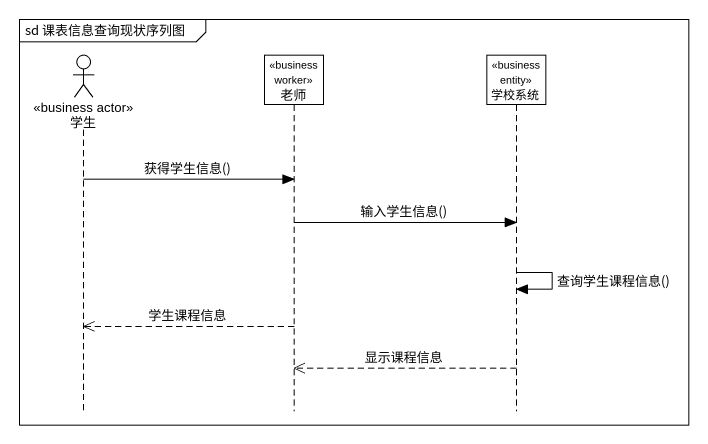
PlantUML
@startuml
mainframe sd 课表信息查询现状序列图
hide footbox
actor 学生 <<business actor>>
participant 老师 <<business worker>>
participant 学校系统 <<business entity>>

学生 -> 老师 : 获得学生信息()
老师 -> 学校系统 : 输入学生信息()
学校系统 -> 学校系统 : 查询学生课程信息()
老师 -->> 学生 : 学生课程信息
学校系统 -->> 老师 : 显示课程信息
@enduml
